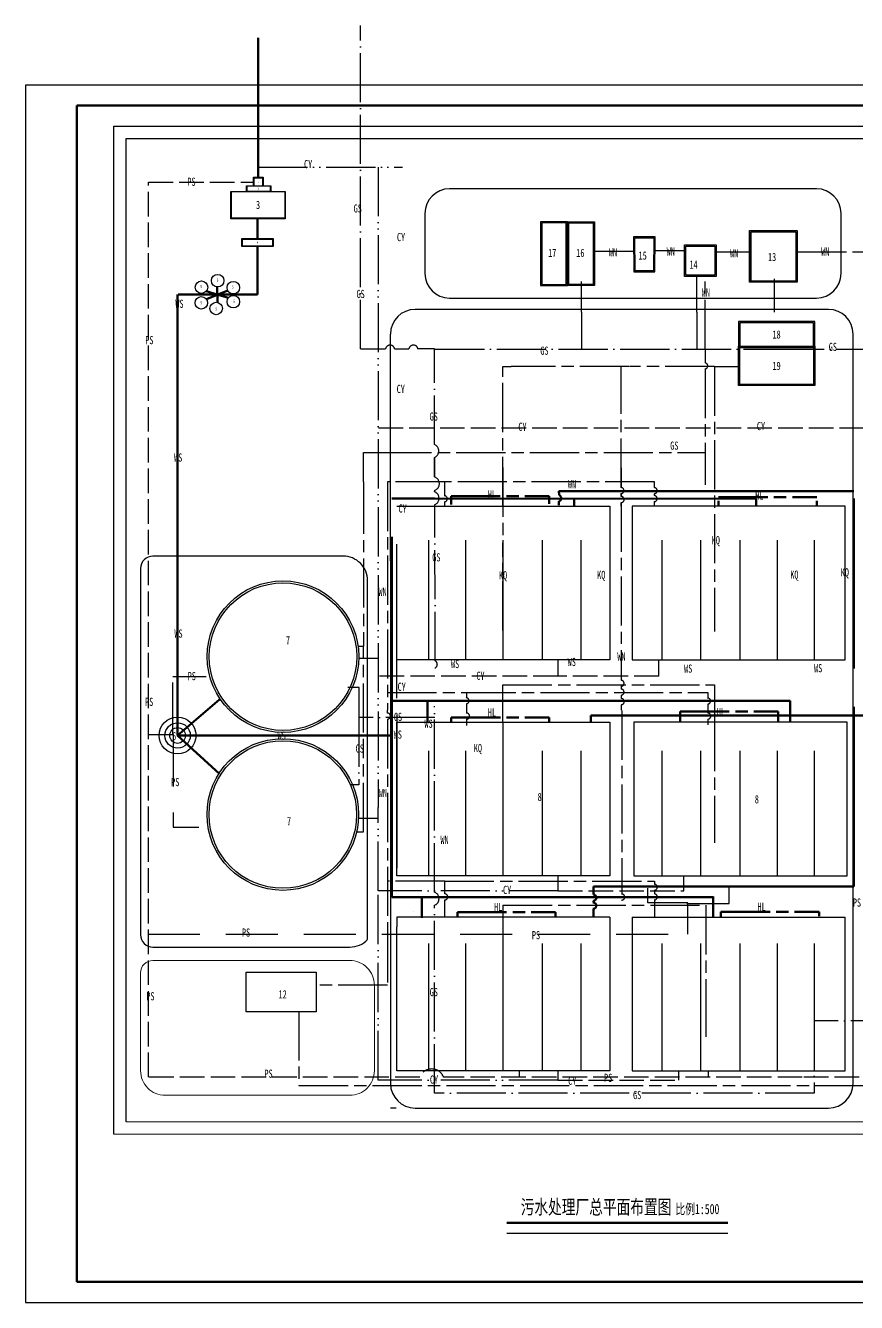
# Model space of a CAD drawing. Header units: millimetres. Extents: x 4839 to 6835, y 14 to 1430.
# Drawn here: x 4839 to 5245, y 14 to 637 of the extents above; entities that cross this region are included whole.
import ezdxf

# ---------------------------------------------------------------- set-up
doc = ezdxf.new("R2010")
doc.units = ezdxf.units.MM
for name, pattern in [('ACAD_ISO02W100', [15, 12, -3]), ('ACAD_ISO04W100', [30, 24, -3, 0, -3]), ('ACAD_ISO05W100', [33, 24, -3, 0, -3, 0, -3]), ('ACAD_ISO08W100', [36, 24, -3, 6, -3]), ('ACAD_ISO11W100', [33, 12, -3, 12, -3, 0, -3]), ('DASHEDX2', [38.1, 25.4, -12.7])]:
    doc.linetypes.add(name, pattern=pattern)
for name, color, linetype in [('其他构筑物', 200, 'Continuous'), ('厂区排水管线', 252, 'ACAD_ISO02W100'), ('厂区给水管', 150, 'ACAD_ISO04W100'), ('图框线和图表线', 7, 'Continuous'), ('文字', 7, 'Continuous'), ('污水处理构筑物', 6, 'Continuous'), ('污泥处理构筑物', 3, 'Continuous'), ('绿地', 3, 'Continuous'), ('草地', 96, 'Continuous'), ('辅助构筑物和建筑物', 1, 'Continuous')]:
    doc.layers.add(name, color=color, linetype=linetype)
for name, color, linetype, lineweight in [('污水管线', 5, 'Continuous', 50), ('污泥管线', 40, 'ACAD_ISO08W100', 50), ('消化液回流', 1, 'ACAD_ISO08W100', 50)]:
    doc.layers.add(name, color=color, linetype=linetype, lineweight=lineweight)
doc.styles.add('长仿宋', font='simfang.ttf', dxfattribs={"width": 0.7, "height": 4})

msp = doc.modelspace()

# ---------------------------------------------------------------- linework, layer by layer
at = {"lineweight": -3}
for p, q in [((5680.15, 608.05), (4839.15, 608.05)), ((4839.15, 608.05), (4839.15, 14.05)), ((4839.15, 14.05), (5680.15, 14.05))]:
    msp.add_line(p, q, dxfattribs=at)
at = {"lineweight": 50}
for p, q in [((4864.15, 598.05), (4864.15, 24.05)), ((5670.15, 598.05), (4864.15, 598.05)), ((4864.15, 24.05), (5670.15, 24.05))]:
    msp.add_line(p, q, dxfattribs=at)
at = {"layer": '其他构筑物', "color": 0, "linetype": 'ACAD_ISO02W100', "lineweight": -3}
for p, q in [((5011.47, 440.84), (5265.79, 440.84)), ((5043.76, 407.67), (5043.76, 410.19)), ((5043.76, 402.68), (5043.76, 404.73)), ((5002.09, 328.51), (5011.26, 328.51)), ((5098.99, 327.58), (5098.99, 319.68)), ((5148.27, 319.68), (5148.27, 327.53)), ((5098.99, 319.68), (5011.23, 319.68)), ((5148.27, 319.68), (5098.99, 319.68)), ((5212.31, 307.59), (5212.31, 304.65)), ((5001.74, 250.3), (5011.26, 250.3)), ((5098.99, 222.26), (5098.99, 214.95)), ((5160.52, 214.95), (5160.52, 221.87)), ((5098.99, 214.95), (5160.52, 214.95)), ((5234.57, 216.94), (5243.4, 216.94)), ((5098.99, 127.03), (5098.99, 122.55)), ((5157.95, 122.55), (5157.95, 127.03)), ((5098.99, 122.55), (5157.95, 122.55)), ((5020.04, 108.88), (5017.27, 108.88))]:
    msp.add_line(p, q, dxfattribs=at)
at = {"layer": '厂区排水管线', "color": 0, "linetype": 'ACAD_ISO05W100', "lineweight": -3}
for p, q in [((4952.72, 568.08), (5023.07, 568.08)), ((5011.27, 568.08), (5011.27, 255.58)), ((5011.27, 214.95), (5011.27, 255.58)), ((5098.99, 214.95), (5011.27, 214.95)), ((5011.27, 122.55), (5011.27, 214.95)), ((5098.99, 122.55), (5011.27, 122.55))]:
    msp.add_line(p, q, dxfattribs=at)
at = {"layer": '厂区排水管线'}
for p, q in [((4899.17, 123.98), (4899.17, 560.64)), ((4899.17, 560.64), (4950.47, 560.64)), ((5080.09, 127.04), (5080.09, 123.93)), ((5172.33, 127.09), (5172.33, 123.99)), ((5031.52, 123.98), (4899.17, 123.98)), ((5218.27, 123.98), (5043.23, 123.98)), ((5246.01, 123.98), (5218.27, 123.98))]:
    msp.add_line(p, q, dxfattribs=at)
at = {"layer": '厂区排水管线', "color": 6, "linetype": 'ByBlock'}
msp.add_line((4947.29, 556.35), (4958.62, 556.35), dxfattribs=at)
at = {"layer": '厂区排水管线', "color": 3, "linetype": 'ByBlock'}
for p, q in [((5225.2, 557.45), (5046.1, 557.45)), ((5034.1, 545.45), (5034.1, 516.12)), ((5237.2, 516.12), (5237.2, 545.45)), ((5231.07, 498.59), (5029.27, 498.59)), ((5046.1, 504.12), (5225.2, 504.12)), ((5017.27, 375.95), (5017.27, 486.59)), ((5243.07, 375.95), (5243.07, 486.59)), ((5038.83, 413.21), (5038.83, 413.21)), ((5017.27, 375.95), (5017.27, 120.88)), ((5243.07, 120.88), (5243.07, 375.95)), ((5028.65, 205), (5028.65, 205)), ((5029.27, 108.88), (5231.07, 108.88))]:
    msp.add_line(p, q, dxfattribs=at)
at = {"layer": '厂区排水管线', "color": 5, "linetype": 'ByBlock', "lineweight": 50}
for p, q in [((4952.36, 529.23), (4952.36, 514.36)), ((4913.37, 290.71), (4913.37, 505.91)), ((4940.2, 505.91), (4913.72, 505.91)), ((4927.38, 507.51), (4932.75, 505.85)), ((4927.43, 503.54), (4937.87, 507.81)), ((4938.19, 504.22), (4932.6, 505.88)), ((4932.76, 509.52), (4932.76, 505.78)), ((4932.82, 505.85), (4932.82, 502.05)), ((5038.9, 406.35), (5017.99, 406.35)), ((5195.8, 406.11), (5038.9, 406.35)), ((5243.34, 409.93), (5099.51, 409.93)), ((5099.51, 409.93), (5099.55, 408.15)), ((5106.95, 406.21), (5106.95, 402.67)), ((5195.8, 406.11), (5195.8, 402.55)), ((5243.4, 323.42), (5243.4, 406.35)), ((5099.51, 404.81), (5099.51, 403.03)), ((5017.99, 387.66), (5017.99, 290.71)), ((5243.34, 387.47), (5243.34, 391.24)), ((5243.4, 387.66), (5243.34, 387.66)), ((5035.39, 307.59), (5035.39, 297.26)), ((5212.31, 307.59), (5212.31, 297.45)), ((5115.05, 297.06), (5115.05, 300.53)), ((5243.4, 223.48), (5243.4, 304.72)), ((5017.99, 290.71), (5017.99, 223.48)), ((5017.99, 211.77), (5017.99, 223.48)), ((5243.4, 216.94), (5243.4, 223.48)), ((5116.39, 216.94), (5234.57, 216.94)), ((5116.39, 213.04), (5116.39, 216.94)), ((5174.8, 212.12), (5174.8, 202.37)), ((5231.7, 216.94), (5243.4, 216.94)), ((5017.99, 211.77), (5174.8, 211.77)), ((5032.58, 211.77), (5032.58, 201.74)), ((5116.39, 209.14), (5116.39, 210.06)), ((5116.39, 202.47), (5116.39, 206.18))]:
    msp.add_line(p, q, dxfattribs=at)
at = {"layer": '厂区排水管线', "color": 5, "linetype": 'ACAD_ISO04W100', "lineweight": -3}
for p, q in [((5110.47, 497.28), (5110.47, 512.16)), ((5166.83, 497.29), (5166.83, 515.48)), ((5204.66, 497.29), (5204.66, 513.49)), ((5110.47, 497.28), (5110.47, 479.54)), ((5166.83, 497.29), (5166.83, 479.06)), ((5039.11, 479.26), (5204.66, 479.26)), ((5204.87, 479.19), (5294.38, 479.19)), ((5001.95, 314.13), (4996.42, 314.13)), ((5001.95, 299.49), (5001.95, 314.13)), ((5038.99, 299.46), (5001.82, 299.46)), ((5001.82, 299.46), (5001.82, 266.57)), ((5001.82, 266.57), (4997.58, 266.57))]:
    msp.add_line(p, q, dxfattribs=at)
at = {"layer": '厂区排水管线', "color": 40, "linetype": 'ACAD_ISO08W100', "lineweight": 30}
for p, q in [((5170.81, 479.29), (5170.81, 514.43)), ((5170.81, 479.29), (5170.81, 472.52)), ((5170.81, 469.56), (5170.81, 413.08)), ((5004.09, 413.08), (5004.09, 334.35)), ((5015.75, 311.61), (5054.42, 311.61)), ((5054.42, 311.61), (5172.09, 311.61)), ((5054.42, 311.61), (5054.42, 309.14)), ((5172.09, 311.61), (5172.09, 309)), ((5054.42, 306.2), (5054.42, 303.12)), ((5172.09, 306.02), (5172.09, 303.12)), ((5015.75, 301.63), (5015.75, 303.12)), ((5054.42, 303.12), (5054.42, 301.4)), ((5172.09, 303.12), (5172.09, 301.63)), ((5015.75, 298.66), (5015.74, 194.19)), ((5054.42, 298.65), (5054.42, 295.63)), ((5172.09, 298.65), (5172.09, 295.83))]:
    msp.add_line(p, q, dxfattribs=at)
at = {"layer": '厂区排水管线', "color": 5, "linetype": 'ByBlock'}
for p, q in [((5002.61, 479.29), (5014.86, 479.29)), ((5019.29, 479.29), (5026.26, 479.29)), ((5038.83, 479.29), (5030.47, 479.29))]:
    msp.add_line(p, q, dxfattribs=at)
at = {"layer": '厂区排水管线', "color": 5, "linetype": 'ACAD_ISO04W100'}
for p, q in [((5038.83, 432.66), (5038.83, 479.29)), ((5038.83, 416.83), (5038.83, 426.38)), ((5038.87, 416.81), (5038.84, 426.38)), ((5038.89, 409.6), (5038.89, 410.34)), ((5039.14, 327.07), (5038.91, 403.29)), ((5038.83, 214.24), (5038.83, 304.96)), ((5038.83, 116.12), (5038.83, 207.87))]:
    msp.add_line(p, q, dxfattribs=at)
at = {"layer": '厂区排水管线', "color": 30, "linetype": 'ACAD_ISO08W100', "lineweight": 30}
for p, q in [((5072.08, 402.72), (5072.08, 470.79)), ((5072.08, 470.79), (5076.17, 470.79)), ((5133.73, 470.79), (5076.17, 470.79)), ((5129.94, 411.67), (5129.94, 471.11)), ((5175.35, 470.73), (5134.03, 470.73)), ((5175.35, 470.73), (5175.35, 341.5)), ((5175.35, 470.73), (5187.12, 470.73)), ((5072.08, 421.41), (5072.08, 384.69)), ((5129.94, 421.35), (5129.94, 411.67)), ((5129.94, 407.32), (5129.94, 408.71)), ((5129.94, 408.71), (5129.94, 407.32)), ((5129.94, 402.65), (5129.94, 404.35)), ((5129.94, 404.35), (5129.94, 317.67)), ((5072.08, 341.93), (5072.08, 384.69)), ((5072.08, 297.26), (5072.08, 315.46)), ((5072.08, 315.46), (5175.35, 315.46)), ((5129.94, 314.71), (5129.94, 313.35)), ((5175.35, 315.46), (5175.35, 297.26)), ((5129.94, 310.39), (5129.94, 308.71)), ((5129.94, 305.73), (5129.94, 303.12)), ((5130.2, 302.83), (5130.2, 224.67)), ((5072.08, 297.26), (5072.08, 238.29)), ((5175.35, 297.26), (5175.35, 238.29)), ((5130.2, 224.67), (5130.2, 213.35)), ((5072.11, 207.88), (5072.11, 164.05)), ((5072.11, 207.88), (5171.25, 207.88)), ((5171.25, 207.88), (5171.25, 164.05)), ((5072.11, 164.05), (5072.11, 143.63)), ((5171.25, 164.05), (5171.25, 143.63))]:
    msp.add_line(p, q, dxfattribs=at)
at = {"layer": '厂区排水管线', "color": 30, "linetype": 'ACAD_ISO08W100', "lineweight": 50}
msp.add_line((5072.08, 384.69), (5072.08, 384.69), dxfattribs=at)
at = {"layer": '厂区排水管线', "linetype": 'DASHEDX2', "lineweight": -3}
for p, q in [((4911.06, 291.22), (4911.06, 319.48)), ((4911.06, 319.48), (4927.34, 319.48)), ((4911.26, 291.23), (4911.26, 245.97)), ((4911.26, 245.97), (4923.72, 245.97)), ((5142.91, 209.03), (5142.91, 216.13)), ((5182.53, 208.66), (5182.53, 217.25)), ((5162.35, 209.03), (5142.91, 209.03)), ((5161.97, 208.66), (5182.53, 208.66)), ((5162.35, 193.73), (5162.35, 209.03)), ((4898.83, 193.73), (5162.35, 193.73))]:
    msp.add_line(p, q, dxfattribs=at)
at = {"layer": '厂区排水管线', "linetype": 'ACAD_ISO11W100', "lineweight": -3}
msp.add_line((4899.53, 291.22), (4911.06, 291.22), dxfattribs=at)
at = {"layer": '厂区排水管线', "color": 3, "linetype": 'ByBlock'}
msp.add_lwpolyline([(4946.84, 175.28), (4981.07, 175.28), (4981.07, 155.93), (4946.84, 155.93)], close=True, dxfattribs=at)
at = {"layer": '厂区排水管线', "color": 0, "linetype": 'ByBlock', "lineweight": -3}
for centre, radius in [((4925, 509.42), 3.05), ((4932.9, 512.63), 3.05), ((4940.6, 509.22), 3.05), ((4924.92, 501.81), 3.05), ((4940.6, 502.37), 3.05), ((4932.2, 499.08), 3.05), ((4964.81, 329.18), 37), ((4964.81, 329.18), 36), ((4964.73, 252.14), 37), ((4964.73, 252.14), 36)]:
    msp.add_circle(centre, radius, dxfattribs=at)
at = {"layer": '厂区排水管线', "color": 3, "linetype": 'ByBlock'}
for centre, start, end in [((5046.1, 545.45), 90, 180), ((5225.2, 545.45), 0, 90), ((5046.1, 516.12), 180, 270), ((5225.2, 516.12), 270, 0), ((5029.27, 486.59), 90, 180), ((5231.07, 486.59), 0, 90), ((5029.27, 120.88), 180, 270), ((5231.07, 120.88), 270, 0)]:
    msp.add_arc(centre, 12, start, end, dxfattribs=at)
at = {"layer": '厂区排水管线', "color": 5, "linetype": 'ByBlock', "lineweight": 50}
for centre, radius, start, end in [((5098.67, 406.49), 1.88, 291.64691, 62.38385), ((5116.28, 211.55), 1.49, 270, 90), ((5116.21, 207.66), 1.49, 270, 90)]:
    msp.add_arc(centre, radius, start, end, dxfattribs=at)
at = {"layer": '厂区排水管线', "color": 30, "linetype": 'ACAD_ISO08W100', "lineweight": 30}
for centre in [(5129.77, 316.19), (5129.78, 311.87), (5129.91, 307.22), (5130.1, 211.86)]:
    msp.add_arc(centre, 1.49, 270, 90, dxfattribs=at)
at = {"layer": '厂区排水管线'}
msp.add_arc((5037.38, 121.69), 6.29, 21.37168, 158.62832, dxfattribs=at)
at = {"layer": '厂区给水管'}
for p, q in [((5002.61, 479.29), (5002.61, 637.11)), ((5265.94, 151.46), (5224.1, 151.46)), ((5224.1, 151.46), (5224.1, 116.12)), ((5224.1, 116.12), (5038.83, 116.12))]:
    msp.add_line(p, q, dxfattribs=at)
for centre, radius, start, end in [((5017.08, 478.94), 2.24, 8.90637, 171.09363), ((5028.47, 478.94), 2.24, 8.90637, 171.09363), ((5037.4, 429.52), 3.45, 289.52955, 70.47045), ((5037.68, 413.57), 3.45, 289.52955, 70.47045), ((5037.51, 406.44), 3.45, 289.52955, 70.47045), ((5038.26, 325.4), 1.88, 291.64691, 62.38385), ((5037.51, 211.05), 3.45, 289.52955, 70.47045)]:
    msp.add_arc(centre, radius, start, end, dxfattribs=at)
at = {"layer": '图框线和图表线', "lineweight": 70}
msp.add_line((5073.99, 52.94), (5181.99, 52.94), dxfattribs=at)
at = {"layer": '图框线和图表线'}
msp.add_line((5073.99, 47.94), (5181.99, 47.94), dxfattribs=at)
at = {"layer": '污水处理构筑物', "lineweight": -3}
for p, q in [((4950.47, 563.14), (4955.07, 563.15)), ((4950.47, 558.85), (4950.47, 563.14)), ((4950.77, 562.85), (4954.77, 562.85)), ((4950.77, 558.85), (4950.77, 562.85)), ((4954.77, 562.85), (4954.77, 558.85)), ((4955.07, 563.15), (4955.07, 558.85)), ((4939.34, 542.77), (4939.34, 556.07)), ((4939.34, 556.07), (4965.94, 556.07)), ((4939.64, 543.07), (4939.64, 556.07)), ((4946.98, 556.07), (4946.99, 558.85)), ((4946.99, 558.85), (4952.99, 558.85)), ((4947.29, 556.35), (4947.29, 558.85)), ((4952.99, 558.85), (4958.62, 558.85)), ((4958.62, 558.85), (4958.62, 556.35)), ((4958.62, 558.85), (4958.92, 558.85)), ((4958.92, 558.85), (4958.92, 556.35)), ((4958.92, 556.35), (4958.92, 556.07)), ((4965.64, 556.07), (4965.64, 543.07)), ((4965.94, 556.07), (4965.94, 542.77)), ((4965.94, 542.77), (4939.34, 542.77)), ((4965.64, 543.07), (4939.64, 543.07)), ((4944.7, 533.21), (4952.36, 533.21)), ((4944.7, 529.23), (4944.7, 533.21)), ((4945, 532.91), (4952.36, 532.91)), ((4945, 529.53), (4945, 532.91)), ((4952.36, 533.21), (4960.02, 533.21)), ((4952.36, 532.91), (4959.72, 532.91)), ((4959.72, 532.91), (4959.72, 529.53)), ((4960.02, 533.21), (4960.02, 529.23)), ((4952.36, 529.23), (4944.7, 529.23)), ((4952.36, 529.53), (4945, 529.53)), ((4959.72, 529.53), (4952.36, 529.53)), ((4960.02, 529.23), (4952.36, 529.23)), ((5020.29, 402.67), (5124.29, 402.67)), ((5124.29, 402.67), (5124.29, 327.67)), ((5239.23, 402.67), (5135.23, 402.67)), ((5135.23, 402.67), (5135.23, 327.67)), ((5239.23, 327.67), (5239.23, 402.67)), ((5020.29, 308.98), (5020.29, 383.98)), ((5035.85, 385.96), (5035.85, 327.67)), ((5053.91, 385.96), (5053.91, 327.67)), ((5072.13, 385.96), (5072.13, 327.67)), ((5091.34, 385.96), (5091.34, 327.67)), ((5110.12, 385.96), (5110.12, 327.67)), ((5149.75, 385.96), (5149.75, 327.67)), ((5168.53, 385.96), (5168.53, 327.67)), ((5187.74, 385.96), (5187.74, 327.67)), ((5205.96, 385.96), (5205.96, 327.67)), ((5224.02, 385.96), (5224.02, 327.67)), ((5124.29, 327.67), (5020.29, 327.67)), ((5135.23, 327.67), (5239.23, 327.67)), ((5020.29, 300.91), (5020.29, 225.91)), ((5020.29, 222.26), (5020.29, 297.26)), ((5020.29, 297.26), (5124.29, 297.26)), ((5124.29, 297.26), (5124.29, 222.26)), ((5240.12, 297.26), (5136.12, 297.26)), ((5136.12, 297.26), (5136.12, 222.26)), ((5240.12, 222.26), (5240.12, 297.26)), ((5035.85, 283.28), (5035.85, 222.26)), ((5053.91, 283.28), (5053.91, 222.26)), ((5072.13, 283.28), (5072.13, 222.26)), ((5091.34, 283.28), (5091.34, 222.26)), ((5110.12, 283.28), (5110.12, 222.26)), ((5149.75, 283.28), (5149.75, 222.26)), ((5168.53, 283.28), (5168.53, 222.26)), ((5187.74, 283.28), (5187.74, 222.26)), ((5205.96, 283.28), (5205.96, 222.26)), ((5224.02, 283.28), (5224.02, 222.26)), ((5124.29, 222.26), (5020.29, 222.26)), ((5136.12, 222.26), (5240.12, 222.26)), ((5124.29, 202.02), (5020.29, 202.02)), ((5020.29, 202.02), (5020.29, 197.41)), ((5124.29, 202.02), (5124.29, 127.02)), ((5135.23, 202.02), (5135.23, 127.02)), ((5135.23, 202.02), (5239.23, 202.02)), ((5239.23, 127.02), (5239.23, 202.02)), ((5020.29, 127.02), (5020.29, 197.41)), ((5035.85, 189.2), (5035.85, 127.02)), ((5053.91, 189.2), (5053.91, 127.02)), ((5072.13, 189.2), (5072.13, 127.02)), ((5091.34, 189.2), (5091.34, 127.02)), ((5110.12, 189.2), (5110.12, 127.02)), ((5149.75, 189.2), (5149.75, 127.02)), ((5168.53, 189.2), (5168.53, 127.02)), ((5187.74, 189.2), (5187.74, 127.02)), ((5205.96, 189.2), (5205.96, 127.02)), ((5224.02, 189.2), (5224.02, 127.02)), ((5124.29, 127.02), (5020.29, 127.02)), ((5135.23, 127.02), (5239.23, 127.02))]:
    msp.add_line(p, q, dxfattribs=at)
at = {"layer": '污水处理构筑物', "lineweight": -2}
for points in [[(5224.32, 479.43), (5224.32, 492.63), (5187.12, 492.63), (5187.12, 479.43)], [(5224.32, 480.63), (5224.32, 461.43), (5187.12, 461.43), (5187.12, 480.63)], [(5187.72, 480.63), (5223.72, 480.63)]]:
    msp.add_lwpolyline(points, dxfattribs=at)
for points in [[(5187.72, 480.03), (5223.72, 480.03), (5223.72, 492.03), (5187.72, 492.03)], [(5187.72, 480.03), (5223.72, 480.03), (5223.72, 462.03), (5187.72, 462.03)]]:
    msp.add_lwpolyline(points, close=True, dxfattribs=at)
at = {"layer": '污水处理构筑物'}
for radius in [9, 6.19, 3.84]:
    msp.add_circle((4913.37, 290.71), radius, dxfattribs=at)
at = {"layer": '污水管线', "lineweight": 50}
msp.add_line((4952.77, 563.15), (4952.77, 631.13), dxfattribs=at)
at = {"layer": '污水管线'}
for p, q in [((4952.36, 533.21), (4952.36, 542.77)), ((4952.36, 514.36), (4952.36, 505.91)), ((4952.36, 505.91), (4940.2, 505.91)), ((4913.37, 290.71), (4933.75, 308.26)), ((5018.17, 307.59), (5212.31, 307.59)), ((5277.4, 300.53), (5114.99, 300.53)), ((4913.37, 290.71), (4933.81, 272.02)), ((4913.37, 290.71), (5017.99, 290.71))]:
    msp.add_line(p, q, dxfattribs=at)
at = {"layer": '污泥处理构筑物', "lineweight": -2}
for p, q in [((5193.11, 524.44), (5193.11, 536.44)), ((5193.11, 536.44), (5215.11, 536.44)), ((5193.11, 512.44), (5193.11, 524.44)), ((5215.11, 512.44), (5193.11, 512.44))]:
    msp.add_line(p, q, dxfattribs=at)
at = {"layer": '污泥处理构筑物', "lineweight": -3}
for p, q in [((5215.11, 536.44), (5215.11, 512.44)), ((5135.97, 525.54), (5135.97, 534.14)), ((5135.97, 534.14), (5136.57, 534.14)), ((5136.57, 534.14), (5145.77, 534.14)), ((5145.77, 534.14), (5146.37, 534.14)), ((5146.37, 534.14), (5146.37, 525.84)), ((5135.97, 525.54), (5135.97, 516.94)), ((5146.37, 525.84), (5146.37, 525.54)), ((5146.37, 525.24), (5146.37, 525.54)), ((5146.37, 516.94), (5146.37, 525.24)), ((5135.97, 516.94), (5136.57, 516.94)), ((5136.57, 516.94), (5145.77, 516.94)), ((5145.77, 516.94), (5146.37, 516.94))]:
    msp.add_line(p, q, dxfattribs=at)
at = {"layer": '污泥处理构筑物'}
for p, q in [((5160.84, 530.06), (5176.24, 530.06)), ((5160.84, 514.66), (5160.84, 530.06)), ((5176.24, 530.06), (5176.24, 514.66)), ((5161.44, 529.46), (5175.64, 529.46)), ((5161.44, 515.26), (5161.44, 529.46)), ((5175.64, 529.46), (5175.64, 515.26)), ((5176.24, 514.66), (5160.84, 514.66)), ((5175.64, 515.26), (5161.44, 515.26))]:
    msp.add_line(p, q, dxfattribs=at)
at = {"layer": '污泥处理构筑物', "lineweight": -2}
for points in [[(5090.46, 510.21), (5103.66, 510.21), (5103.66, 541.41), (5090.46, 541.41)], [(5091.06, 510.81), (5103.06, 510.81), (5103.06, 540.81), (5091.06, 540.81)], [(5116.86, 510.21), (5103.66, 510.21), (5103.66, 541.41), (5116.86, 541.41)], [(5116.26, 510.81), (5104.26, 510.81), (5104.26, 540.81), (5116.26, 540.81)]]:
    msp.add_lwpolyline(points, close=True, dxfattribs=at)
for points in [[(5192.51, 523.84), (5192.51, 537.04)], [(5192.51, 537.04), (5215.8, 537.04), (5215.71, 511.84)], [(5215.8, 537.04), (5215.71, 511.84), (5192.51, 511.84)], [(5193.11, 536.44), (5193.11, 512.44)], [(5192.51, 511.84), (5192.51, 525.04)]]:
    msp.add_lwpolyline(points, dxfattribs=at)
at = {"layer": '污泥处理构筑物', "lineweight": -3}
for points in [[(5136.57, 533.54), (5145.77, 533.54), (5145.77, 525.21), (5145.77, 525.21)], [(5136.58, 525.21), (5136.57, 525.21), (5136.57, 533.54)], [(5136.57, 525.24), (5136.57, 525.24), (5136.57, 517.54), (5145.77, 517.54), (5145.77, 525.24), (5145.77, 525.24)], [(5136.58, 525.21), (5136.58, 525.21)]]:
    msp.add_lwpolyline(points, dxfattribs=at)
at = {"layer": '污泥管线', "lineweight": 30}
for p, q in [((5135.89, 526.87), (5116.86, 526.87)), ((5160.84, 527.18), (5146.41, 527.18)), ((5176.24, 526.75), (5192.8, 526.75)), ((5215.76, 526.66), (5251.24, 526.71)), ((5004.09, 414.45), (5004.09, 428.84)), ((5004.09, 428.84), (5013.36, 428.84)), ((5013.36, 428.84), (5170.81, 428.84)), ((5004.09, 414.45), (5004.09, 413.08)), ((5043.76, 414.45), (5015.75, 414.45)), ((5015.75, 414.45), (5015.75, 303.12)), ((5146.1, 414.45), (5043.76, 414.45)), ((5043.76, 407.67), (5043.76, 414.45)), ((5146.1, 411.64), (5146.1, 414.45)), ((5146.1, 407.77), (5146.1, 408.67)), ((5043.76, 402.68), (5043.76, 404.73)), ((5146.1, 402.76), (5146.1, 404.8)), ((5001.44, 334.35), (5004.09, 334.35)), ((5004.09, 292.1), (5004.09, 334.35)), ((5004.09, 243.63), (5004.09, 289.12)), ((5000.74, 243.63), (5004.09, 243.63)), ((5043.76, 219.67), (5015.68, 219.67)), ((5043.76, 219.67), (5146.1, 219.67)), ((5043.76, 213.43), (5043.76, 219.67)), ((5146.1, 219.67), (5146.1, 218.12)), ((5146.1, 215.15), (5146.1, 213.44)), ((5043.76, 202.02), (5043.76, 210.45)), ((5146.1, 210.47), (5146.1, 202.17)), ((5015.74, 194.19), (5015.74, 168.9)), ((5015.74, 168.9), (4981.74, 168.9)), ((4972.54, 156.14), (4972.54, 119.95)), ((4972.54, 119.95), (5250.38, 119.95))]:
    msp.add_line(p, q, dxfattribs=at)
at = {"layer": '污泥管线', "lineweight": -3}
msp.add_line((5193.11, 524.44), (5193.11, 523.84), dxfattribs=at)
at = {"layer": '污泥管线', "lineweight": 30}
for centre in [(5170.63, 471.04), (5129.76, 410.19), (5145.96, 410.16), (5043.53, 406.2), (5129.84, 405.84), (5145.96, 406.28), (5054.17, 307.67), (5172.01, 307.51), (5015.75, 300.15), (5054.42, 300.14), (5172.09, 300.14), (5146, 216.64), (5043.73, 211.94), (5145.98, 211.95)]:
    msp.add_arc(centre, 1.49, 270, 90, dxfattribs=at)
at = {"layer": '消化液回流'}
for p, q in [((5046.88, 405.82), (5046.88, 407.52)), ((5046.88, 407.52), (5094.78, 407.52)), ((5046.88, 403.4), (5046.88, 405.82)), ((5094.78, 407.52), (5094.78, 405.82)), ((5094.78, 405.82), (5094.78, 403.72)), ((5177.44, 406.95), (5225.34, 406.95)), ((5177.44, 402.84), (5177.44, 405.26)), ((5225.34, 405.26), (5225.34, 403.16)), ((5046.9, 297.05), (5046.9, 299.48)), ((5046.9, 299.48), (5094.8, 299.48)), ((5094.8, 299.48), (5094.8, 297.38)), ((5158.62, 299.53), (5158.62, 302.45)), ((5158.62, 302.45), (5206.52, 302.45)), ((5158.62, 297.1), (5158.62, 299.53)), ((5206.52, 302.45), (5206.52, 299.53)), ((5206.52, 299.53), (5206.52, 297.43)), ((5049.94, 202.07), (5049.94, 204.49)), ((5049.94, 204.49), (5097.84, 204.49)), ((5097.84, 204.49), (5097.84, 202.39)), ((5178.52, 202.16), (5178.52, 204.58)), ((5178.52, 204.58), (5226.42, 204.58)), ((5226.42, 204.58), (5226.42, 202.48))]:
    msp.add_line(p, q, dxfattribs=at)
at = {"layer": '绿地', "lineweight": -3}
for p, q in [((4882.29, 588.05), (5520.05, 588.05)), ((4888.29, 582.05), (5520.03, 582.05)), ((4888.29, 102.14), (4888.29, 582.05))]:
    msp.add_line(p, q, dxfattribs=at)
at = {"layer": '绿地', "color": 3, "lineweight": -3}
msp.add_line((4882.29, 96.14), (4882.29, 588.05), dxfattribs=at)
at = {"layer": '绿地', "lineweight": -3}
msp.add_lwpolyline([(5006.11, 191.26), (5006.11, 366.22, 0.414214), (4994.11, 378.22), (4901.29, 378.22, 0.414214), (4895.29, 372.22), (4895.29, 193.45, 0.414214), (4901.29, 187.45), (4997.42, 187.45, 0.205346), (5006.11, 191.18, 0.205346)], format="xyb", dxfattribs=at)
at = {"layer": '草地', "color": 3, "lineweight": 9}
for p, q in [((4888.29, 102.14), (5514.03, 102.14)), ((4882.29, 96.14), (5520.03, 96.14))]:
    msp.add_line(p, q, dxfattribs=at)
msp.add_lwpolyline([(4997.42, 115.14, 0.414214), (5009.42, 127.14), (5009.42, 168.9, 0.414214), (4997.42, 180.9), (4901.29, 180.9, 0.414214), (4895.29, 174.9), (4895.29, 127.14, 0.414214), (4907.29, 115.14), (4997.42, 115.14)], format="xyb", dxfattribs=at)

# ---------------------------------------------------------------- texts
at = {"style": '长仿宋'}
for s, insert, char_height, width, attachment_point in [('3', (4952.64, 549.57), 4, 26, 5), ('4', (4952.4, 531.25), 1, 7.36, 5), ('14', (5167.2, 522.44), 4, 0.9826, 3), ('18', (5205.72, 486.33), 4, 36, 5), ('19', (5205.72, 471.03), 4, 36, 5), ('7', (4967.26, 337.2), 4, 49.0171, 5), ('6', (4911.68, 290.39), 4, 2.6471, 5), ('7', (4967.76, 248.91), 4, 30.8594, 5)]:
    msp.add_mtext(s, dxfattribs=dict(at, insert=insert, char_height=char_height, width=width, attachment_point=attachment_point))
at = {"layer": '其他构筑物', "color": 0, "linetype": 'ByBlock', "lineweight": -3, "char_height": 4, "attachment_point": 1, "style": '长仿宋'}
for s, insert, width in [('WN\\P', (5227.47, 528.82), 4.2336), ('WN\\P', (5227.47, 528.82), 4.2336), ('KQ\\P', (5057.94, 286.58), 4.0656)]:
    msp.add_mtext(s, dxfattribs=dict(at, insert=insert, width=width))
at = {"layer": '其他构筑物', "color": 0, "linetype": 'ACAD_ISO02W100', "lineweight": -3, "char_height": 1.5, "attachment_point": 1, "style": '长仿宋'}
for insert in [(4932.43, 513.6), (4924.49, 510.55), (4939.85, 510.29), (4924.49, 502.61), (4931.71, 499.62), (4940.5, 503.33)]:
    msp.add_mtext_dynamic_manual_height_columns('5 ', width=2.9282, gutter_width=20, heights=[0], dxfattribs=dict(at, insert=insert))
at = {"layer": '其他构筑物', "color": 0, "linetype": 'ACAD_ISO02W100', "lineweight": -3, "insert": (4962.65, 166.42), "char_height": 4, "width": 32.8445, "attachment_point": 1, "style": '长仿宋'}
msp.add_mtext('12\\P', dxfattribs=at)
at = {"layer": '厂区排水管线', "color": 0, "linetype": 'ACAD_ISO05W100', "lineweight": -3, "char_height": 4, "attachment_point": 1, "style": '长仿宋'}
for s, width, insert in [('CY', 11.4073, (4975.08, 571.52)), ('GS', 8.21, (4999.3, 549.88)), ('CY', 7.4157, (5020.43, 535.91)), ('GS', 8.21, (5000.7, 508.14)), ('WS', 9.9372, (4912.27, 503.37)), ('GS', 8.21, (5090.41, 480.46)), ('GS', 8.21, (5231.17, 482.32)), ('CY', 6.0235, (5020.28, 461.8)), ('GS', 8.21, (5036.37, 448.34)), ('CY', 11.8925, (5079.67, 443.34)), ('CY', 11.8925, (5196.11, 443.68)), ('GS', 8.21, (5153.8, 434.14)), ('WS', 9.9372, (4911.66, 428.32)), ('CY', 4.7397, (5021.18, 403.48)), ('GS', 8.21, (5037.66, 379.65)), ('WS', 9.9372, (4911.81, 342.44)), ('WS', 9.9372, (5046.81, 327.61)), ('WS', 9.9372, (5103.75, 328.58)), ('WS', 9.9372, (5160.56, 325.33)), ('WS', 9.9372, (5224.01, 325.56)), ('CY', 11.8925, (5059.19, 321.85)), ('CY', 6.0914, (5020.76, 316.47)), ('GS', 8.21, (5018.93, 301.77)), ('WS', 9.9372, (5018.85, 293.13)), ('WS', 9.9372, (5033.84, 298.46)), ('WS', 9.9372, (4962.16, 292.6)), ('GS', 8.21, (5000.28, 286.34)), ('CY', 11.8925, (5072.22, 217.36)), ('GS', 8.21, (5036.41, 167.5)), ('CY', 11.8925, (5036.53, 124.81)), ('CY', 11.8925, (5103.98, 124.26)), ('GS', 8.21, (5135.66, 117.28))]:
    msp.add_mtext_dynamic_manual_height_columns(s, width=width, gutter_width=20, heights=[0], dxfattribs=dict(at, insert=insert))
at = {"layer": '文字', "char_height": 4, "style": '长仿宋'}
for s, insert, width, attachment_point in [('PS', (4918.14, 562.9), 10.7768, 1), ('17', (5098.22, 528.19), 0.9826, 3), ('16', (5111.93, 528.19), 0.9826, 3), ('WN', (5123.86, 528.44), 10.7768, 1), ('15', (5142.37, 526.88), 0.9826, 3), ('WN', (5152.07, 528.89), 10.7768, 1), ('WN', (5182.99, 527.99), 10.7768, 1), ('13', (5205.52, 526.2), 0.8618, 3), ('WN', (5169.22, 508.84), 10.7768, 1), ('PS', (4897.59, 485.64), 10.7768, 1), ('WN', (5103.88, 415.3), 10.7768, 1), ('KQ', (5174.06, 388), 10.7768, 1), ('KQ', (5070.22, 370.87), 10.7768, 1), ('KQ', (5118.14, 371.05), 10.7768, 1), ('KQ', (5212.4, 371.17), 10.7768, 1), ('KQ', (5237.03, 372.29), 10.7768, 1), ('WN', (5011.41, 362.78), 10.7768, 1), ('WN', (5127.99, 331.22), 10.7768, 1), ('PS', (4918.29, 321.69), 10.7768, 1), ('PS', (4897.48, 309.15), 10.7768, 1), ('PS', (4910.22, 269.97), 10.7768, 1), ('WN', (5011.56, 264.66), 10.7768, 1), ('WN', (5041.66, 241.76), 10.7768, 1), ('PS', (5242.93, 211.18), 10.7768, 1), ('PS', (4944.77, 196.55), 10.7768, 1), ('PS', (5086.28, 195.28), 10.7768, 1), ('PS', (4898.1, 165.48), 10.7768, 1), ('PS', (4955.75, 127.69), 10.7768, 1), ('PS', (5121.53, 125.64), 10.7768, 1), ('{\\fFangSong_GB2312|b0|i0|c134|p49;\\H1.75x;污水处理厂总平面布置图\\H0.5714x; \\H1.25x;比例1:500}', (5129.32, 60.25), 116.7662, 5)]:
    msp.add_mtext(s, dxfattribs=dict(at, insert=insert, width=width, attachment_point=attachment_point))
at = {"layer": '消化液回流', "char_height": 4, "width": 7.5125, "attachment_point": 5, "style": '长仿宋'}
for insert in [(5066.78, 408.37), (5197.35, 407.81), (5066.81, 302.02), (5178.53, 302.07), (5069.84, 207.04), (5198.42, 207.13)]:
    msp.add_mtext('HL\\P', dxfattribs=dict(at, insert=insert))
at = {"layer": '草地', "char_height": 1, "attachment_point": 5, "style": '长仿宋'}
for s, insert, width in [('{\\C0;1}', (4952.77, 560.85), 4), ('{\\C7;2}', (4952.73, 557.58), 5.4)]:
    msp.add_mtext(s, dxfattribs=dict(at, insert=insert, width=width))
at = {"layer": '辅助构筑物和建筑物', "char_height": 4, "width": 12, "attachment_point": 5, "style": '长仿宋'}
for insert in [(5090.08, 260.72), (5196.08, 259.54)]:
    msp.add_mtext('{\\C7;8}', dxfattribs=dict(at, insert=insert))

doc.saveas('drawing.dxf')
